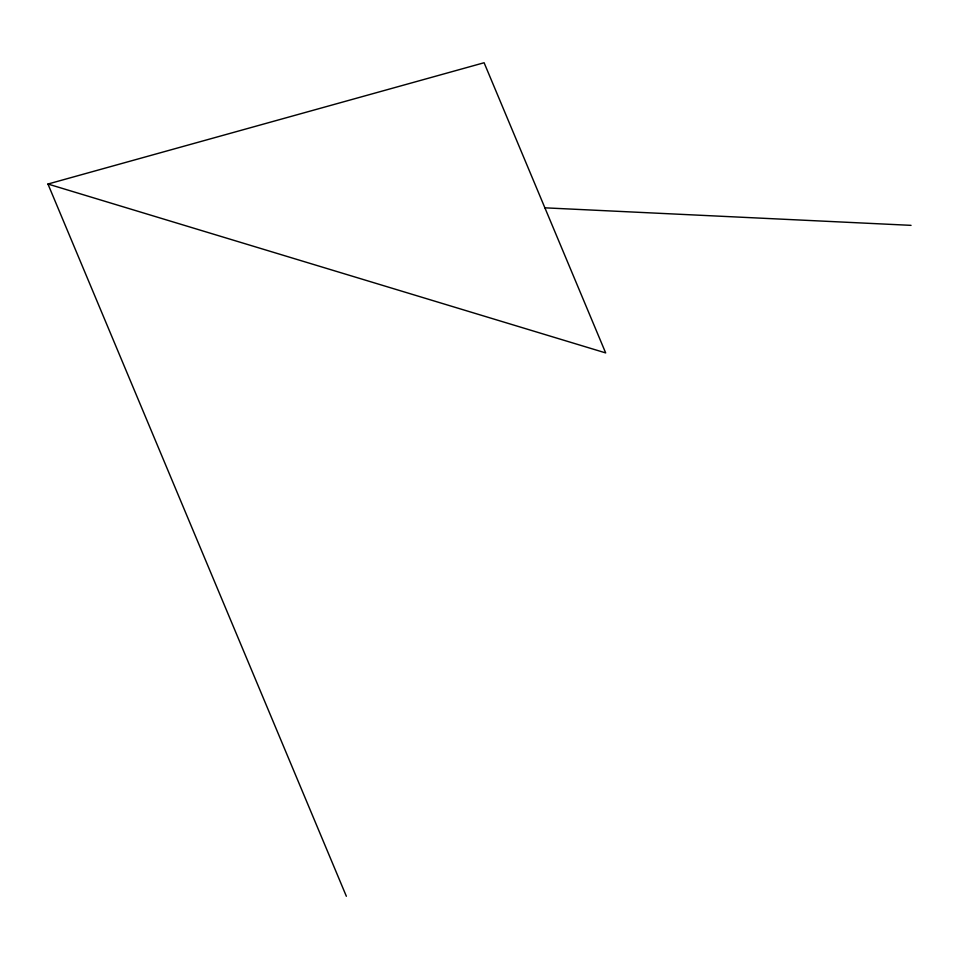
<?xml version="1.0" encoding="UTF-8"?>
<svg xmlns="http://www.w3.org/2000/svg" width="959" height="959" viewBox="0 0 959 959"><rect width="100%" height="100%" fill="white"/><g stroke="black" fill="none" stroke-linecap="round" stroke-linejoin="round"><path stroke-width="1.44" d="M47.95 184.032L484.103 62.743L605.668 352.912L47.95 184.032L346.355 896.257M544.892 207.827L911.05 225.353"/></g></svg>
